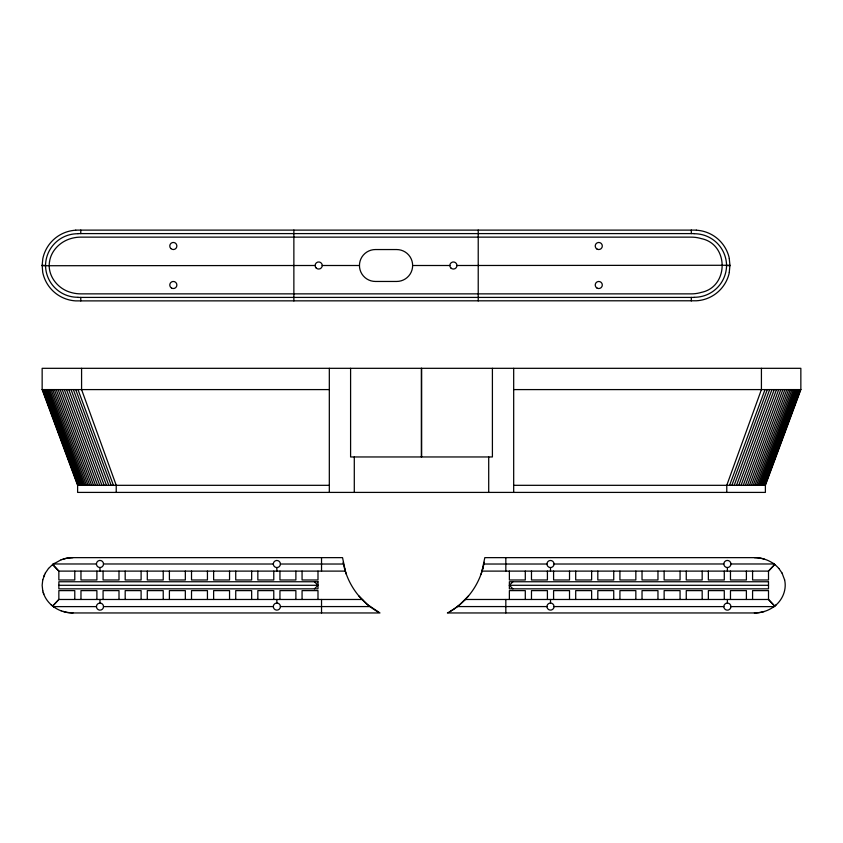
<?xml version="1.0" encoding="UTF-8"?>
<svg xmlns="http://www.w3.org/2000/svg" width="843" height="843" viewBox="0 0 843 843"><rect width="100%" height="100%" fill="white"/><g stroke="black" fill="none" stroke-linecap="round" stroke-linejoin="round"><path stroke-width="1.26" d="M321.531 612.956L321.531 599.478M505.832 557.644L505.832 571.111M729.353 272.447A35.743 35.743 0 0 1 696.402 300.782L75.691 300.888A35.743 35.743 0 0 1 42.74 272.447L42.15 265.271L42.835 258.58A35.743 35.743 0 0 1 75.691 230.213M729.258 258.58L729.943 265.271L729.258 272.426M61.191 559.752L52.656 564.473L58.852 571.111L58.852 579.984L74.785 579.984L74.785 571.111M752.578 571.111L752.578 579.984L768.51 579.984L768.51 571.111L774.717 564.504L768.51 571.111L481.996 571.111L484.82 557.644L754.38 557.644C763.547 557.634 772.831 561.427 778.837 568.467M42.751 579.868L42.15 585.295L42.74 590.69M42.74 579.9L45.332 573.029M480.984 574.336L482.86 568.382M61.181 559.752L66.976 558.171L72.993 557.644L342.543 557.644L345.367 571.111L58.852 571.111L52.645 564.504L54.215 563.356M729.574 485.315L765.022 389.592M731.861 485.315L767.309 389.592M734.19 485.315L769.648 389.592M736.508 485.315L771.956 389.592M738.795 485.315L774.243 389.592M741.039 485.315L776.487 389.592M743.231 485.315L778.69 389.592M745.37 485.315L780.829 389.592M747.446 485.315L782.894 389.592M749.438 485.315L784.886 389.592M751.345 485.315L786.804 389.592M753.157 485.315L788.616 389.592M754.875 485.315L790.334 389.592M756.487 485.315L791.935 389.592M757.973 485.315L793.432 389.592M759.343 485.315L794.801 389.592M760.586 485.315L796.045 389.592M761.693 485.315L797.151 389.592M762.662 485.315L798.121 389.592M763.495 485.315L798.953 389.592M764.18 485.315L799.638 389.592M764.717 485.315L800.165 389.592M765.107 485.315L800.565 389.592M765.391 485.315L800.85 389.592L800.85 368.317L42.15 368.317L42.15 389.592L77.609 485.315L77.609 492.407L765.391 492.407L765.391 485.315L513.682 485.315M43.783 576.412L44.5 574.715M45.332 573.071L48.525 568.424M48.525 568.467L52.656 564.473M454.756 608.509L459.72 604.705L468.55 595.875M464.314 600.479L465.252 599.478L768.51 599.478L774.717 606.085C782.557 600.058 786.877 589.594 784.612 579.868M314.45 588.846L317.99 585.295L314.45 581.754M512.913 588.846L509.372 585.295L512.913 581.754M449.498 611.87L447.401 612.956L754.38 612.956C762.283 612.935 770.291 610.184 776.171 604.821M773.147 607.234L774.717 606.085M454.767 608.509L449.488 611.87A71.613 71.613 0 0 0 484.209 562.281M42.15 265.735L315.134 265.503M456.959 265.503L729.943 265.271M75.691 230.118L696.402 230.118M78.03 233.595L694.063 233.595M322.226 265.503L359.455 265.503A15.954 15.954 0 0 1 375.409 249.549L396.684 249.549A15.954 15.954 0 0 1 412.638 265.503L449.867 265.503M78.03 297.41L694.063 297.41M42.15 389.592L329.318 389.592M513.682 389.592L800.85 389.592M77.609 485.315L329.318 485.315M96.439 563.978L53.372 563.978M103.531 563.978A3.541 3.541 0 0 0 98.21 560.911A3.541 3.541 0 0 0 98.21 567.054A3.541 3.541 0 0 0 103.531 563.978L273.322 564.02M723.831 563.978L554.041 564.02A3.541 3.541 0 0 1 548.73 567.086A3.541 3.541 0 0 1 548.73 560.943A3.541 3.541 0 0 1 554.041 564.02M730.923 563.978A3.541 3.541 0 0 0 725.602 560.911A3.541 3.541 0 0 0 725.602 567.054A3.541 3.541 0 0 0 730.923 563.978L773.99 563.978M280.413 564.02A3.541 3.541 0 0 1 275.092 567.086A3.541 3.541 0 0 1 275.092 560.943A3.541 3.541 0 0 1 280.413 564.02L343.533 564.03M483.829 564.03L546.959 564.02M58.852 585.295L317.99 585.295M509.372 585.295L768.51 585.295M53.372 606.623L96.439 606.612M103.531 606.612A3.541 3.541 0 0 0 98.21 603.546A3.541 3.541 0 0 0 98.21 609.679A3.541 3.541 0 0 0 103.531 606.612L273.322 606.581M280.413 606.581A3.541 3.541 0 0 0 275.092 603.504A3.541 3.541 0 0 0 275.092 609.647A3.541 3.541 0 0 0 280.413 606.581L370.077 606.57M457.285 606.57L546.959 606.581M554.041 606.581A3.541 3.541 0 0 1 548.73 609.647A3.541 3.541 0 0 1 548.73 603.504A3.541 3.541 0 0 1 554.041 606.581L723.831 606.612M730.923 606.612A3.541 3.541 0 0 1 725.602 609.679A3.541 3.541 0 0 1 725.602 603.546A3.541 3.541 0 0 1 730.923 606.612L773.99 606.623M61.181 610.848L66.976 612.418L72.993 612.956L379.961 612.956L367.643 604.705L358.812 595.875M726.403 265.503L729.943 265.735M42.15 265.271L45.691 265.503M61.191 610.848C52.245 607.592 44.795 600.037 42.751 590.658M773.147 563.356L774.706 564.473M54.215 607.234L51.191 604.821M774.706 606.096L768.51 599.478L768.51 590.616L752.578 590.616L752.578 599.478M363.048 600.479L362.111 599.478L58.852 599.478L52.645 606.085L58.852 599.478L58.852 590.616L74.785 590.616L74.785 599.478M778.837 568.424L782.03 573.071M782.03 573.029L784.622 579.9M77.977 389.592L113.426 485.315M75.691 389.592L111.139 485.315M73.352 389.592L108.81 485.315M71.044 389.592L106.492 485.315M68.757 389.592L104.205 485.315M66.513 389.592L101.961 485.315M64.31 389.592L99.769 485.315M62.171 389.592L97.63 485.315M60.106 389.592L95.554 485.315M58.114 389.592L93.562 485.315M56.196 389.592L91.655 485.315M54.384 389.592L89.843 485.315M52.666 389.592L88.125 485.315M51.065 389.592L86.513 485.315M49.568 389.592L85.027 485.315M48.199 389.592L83.657 485.315M46.955 389.592L82.414 485.315M45.849 389.592L81.307 485.315M44.879 389.592L80.338 485.315M44.047 389.592L79.505 485.315M43.362 389.592L78.82 485.315M42.835 389.592L78.283 485.315M42.435 389.592L77.893 485.315M43.204 592.418L43.794 594.157M344.502 568.382L346.378 574.336M505.832 612.956L505.832 599.478M321.531 557.644L321.531 571.111M761.419 368.317L761.419 389.592L726.771 485.315L726.771 492.407M746.392 571.111L746.392 579.984L730.47 579.984L730.47 571.111M746.392 599.478L746.392 590.616L730.47 590.616L730.47 599.478M727.383 567.529L727.383 571.111M727.383 599.478L727.383 603.072M724.285 571.111L724.285 579.984L708.362 579.984L708.362 571.111M724.285 599.478L724.285 590.616L708.362 590.616L708.362 599.478M702.177 571.111L702.177 579.984L686.255 579.984L686.255 571.111M702.177 599.478L702.177 590.616L686.255 590.616L686.255 599.478M691.313 230.044L691.313 233.595M691.313 297.41L691.313 300.962M680.069 571.111L680.069 579.984L664.136 579.984L664.136 571.111M680.069 599.478L680.069 590.616L664.136 590.616L664.136 599.478M657.962 571.111L657.962 579.984L642.029 579.984L642.029 571.111M657.962 599.478L657.962 590.616L642.029 590.616L642.029 599.478M635.843 571.111L635.843 579.984L619.921 579.984L619.921 571.111M635.843 599.478L635.843 590.616L619.921 590.616L619.921 599.478M613.736 571.111L613.736 579.984L597.813 579.984L597.813 571.111M613.736 599.478L613.736 590.616L597.813 590.616L597.813 599.478M591.628 571.111L591.628 579.984L575.706 579.984L575.706 571.111M591.628 599.478L591.628 590.616L575.706 590.616L575.706 599.478M569.52 571.111L569.52 579.984L553.588 579.984L553.588 571.111M569.52 599.478L569.52 590.616L553.588 590.616L553.588 599.478M550.5 567.56L550.5 571.111M550.5 599.478L550.5 603.03M547.413 571.111L547.413 579.984L531.48 579.984L531.48 571.111M547.413 599.478L547.413 590.616L531.48 590.616L531.48 599.478M525.294 571.111L525.294 579.984L509.372 579.984L509.372 571.111M525.294 599.478L525.294 590.616L509.372 590.616L509.372 599.478M513.682 368.317L513.682 492.407M492.407 368.317L492.407 456.959L350.593 456.959L350.593 368.317M488.708 456.959L488.708 492.407M478.223 230.044L478.223 300.962M421.658 368.317L421.658 456.959M421.342 368.317L421.342 456.959M354.292 456.959L354.292 492.407M329.318 368.317L329.318 492.407M317.99 571.111L317.99 579.984L302.068 579.984L302.068 571.111M317.99 599.478L317.99 590.616L302.068 590.616L302.068 599.478M295.882 571.111L295.882 579.984L279.95 579.984L279.95 571.111M295.882 599.478L295.882 590.616L279.95 590.616L279.95 599.478M293.87 230.044L293.87 300.962M276.862 567.56L276.862 571.111M276.862 599.478L276.862 603.03M273.775 571.111L273.775 579.984L257.842 579.984L257.842 571.111M273.775 599.478L273.775 590.616L257.842 590.616L257.842 599.478M251.657 571.111L251.657 579.984L235.734 579.984L235.734 571.111M251.657 599.478L251.657 590.616L235.734 590.616L235.734 599.478M229.549 571.111L229.549 579.984L213.627 579.984L213.627 571.111M229.549 599.478L229.549 590.616L213.627 590.616L213.627 599.478M207.441 571.111L207.441 579.984L191.519 579.984L191.519 571.111M207.441 599.478L207.441 590.616L191.519 590.616L191.519 599.478M185.334 571.111L185.334 579.984L169.401 579.984L169.401 571.111M185.334 599.478L185.334 590.616L169.401 590.616L169.401 599.478M163.226 571.111L163.226 579.984L147.293 579.984L147.293 571.111M163.226 599.478L163.226 590.616L147.293 590.616L147.293 599.478M141.108 571.111L141.108 579.984L125.185 579.984L125.185 571.111M141.108 599.478L141.108 590.616L125.185 590.616L125.185 599.478M119 571.111L119 579.984L103.078 579.984L103.078 571.111M119 599.478L119 590.616L103.078 590.616L103.078 599.478M116.229 492.407L116.229 485.315L81.581 389.592L81.581 368.317M99.98 567.529L99.98 571.111M99.98 599.478L99.98 603.072M96.892 571.111L96.892 579.984L80.97 579.984L80.97 571.111M96.892 599.478L96.892 590.616L80.97 590.616L80.97 599.478M80.78 230.044L80.78 233.595M80.78 297.41L80.78 300.962M754.369 557.644A34.078 34.078 0 0 1 764.285 559.109M764.285 611.491A34.078 34.078 0 0 1 754.369 612.945M377.864 611.87A71.613 71.613 0 0 1 343.143 562.281M63.077 559.109A34.078 34.078 0 0 1 72.993 557.644M72.993 612.945A34.078 34.078 0 0 1 63.077 611.491M78.03 233.732A32.16 32.16 0 0 0 45.533 265.503A32.16 32.16 0 0 0 78.03 297.273M694.063 233.732A32.16 32.16 0 0 1 726.561 265.503A32.16 32.16 0 0 1 694.063 297.273M696.402 230.213A35.743 35.743 0 0 1 729.353 258.559M412.638 265.503A15.954 15.954 0 0 1 396.684 281.457L375.409 281.457A15.954 15.954 0 0 1 359.455 265.503M49.505 261.804C47.261 275.598 57.64 288.759 70.643 292.363A34.763 34.763 0 0 0 80.78 293.859L691.313 293.87A34.763 34.763 0 0 0 701.45 292.363C729.037 286.673 729.037 244.333 701.45 238.643A34.763 34.763 0 0 0 691.313 237.146L80.78 237.136A34.763 34.763 0 0 0 70.643 238.643C60.095 241.73 51.054 250.708 49.505 261.804M317.99 581.754L58.852 581.754L58.852 588.846L317.99 588.846L317.99 581.754M768.51 581.754L509.372 581.754L509.372 588.846L768.51 588.846L768.51 581.754M171.55 288.074A3.541 3.541 0 0 0 176.872 284.997A3.541 3.541 0 0 0 171.55 281.931A3.541 3.541 0 0 0 171.55 288.074M170.813 248.506A3.541 3.541 0 0 0 176.745 246.925A3.541 3.541 0 0 0 172.404 242.573A3.541 3.541 0 0 0 170.813 248.506M597.002 288.074A3.541 3.541 0 0 0 602.313 284.997A3.541 3.541 0 0 0 597.002 281.931A3.541 3.541 0 0 0 597.002 288.074M597.002 249.075A3.541 3.541 0 0 0 602.313 245.998A3.541 3.541 0 0 0 597.002 242.932A3.541 3.541 0 0 0 597.002 249.075M450.9 268.011A3.541 3.541 0 0 0 456.832 266.42A3.541 3.541 0 0 0 452.491 262.078A3.541 3.541 0 0 0 450.9 268.011M316.178 268.011A3.541 3.541 0 0 0 322.11 266.42A3.541 3.541 0 0 0 317.769 262.078A3.541 3.541 0 0 0 316.178 268.011"/></g></svg>
